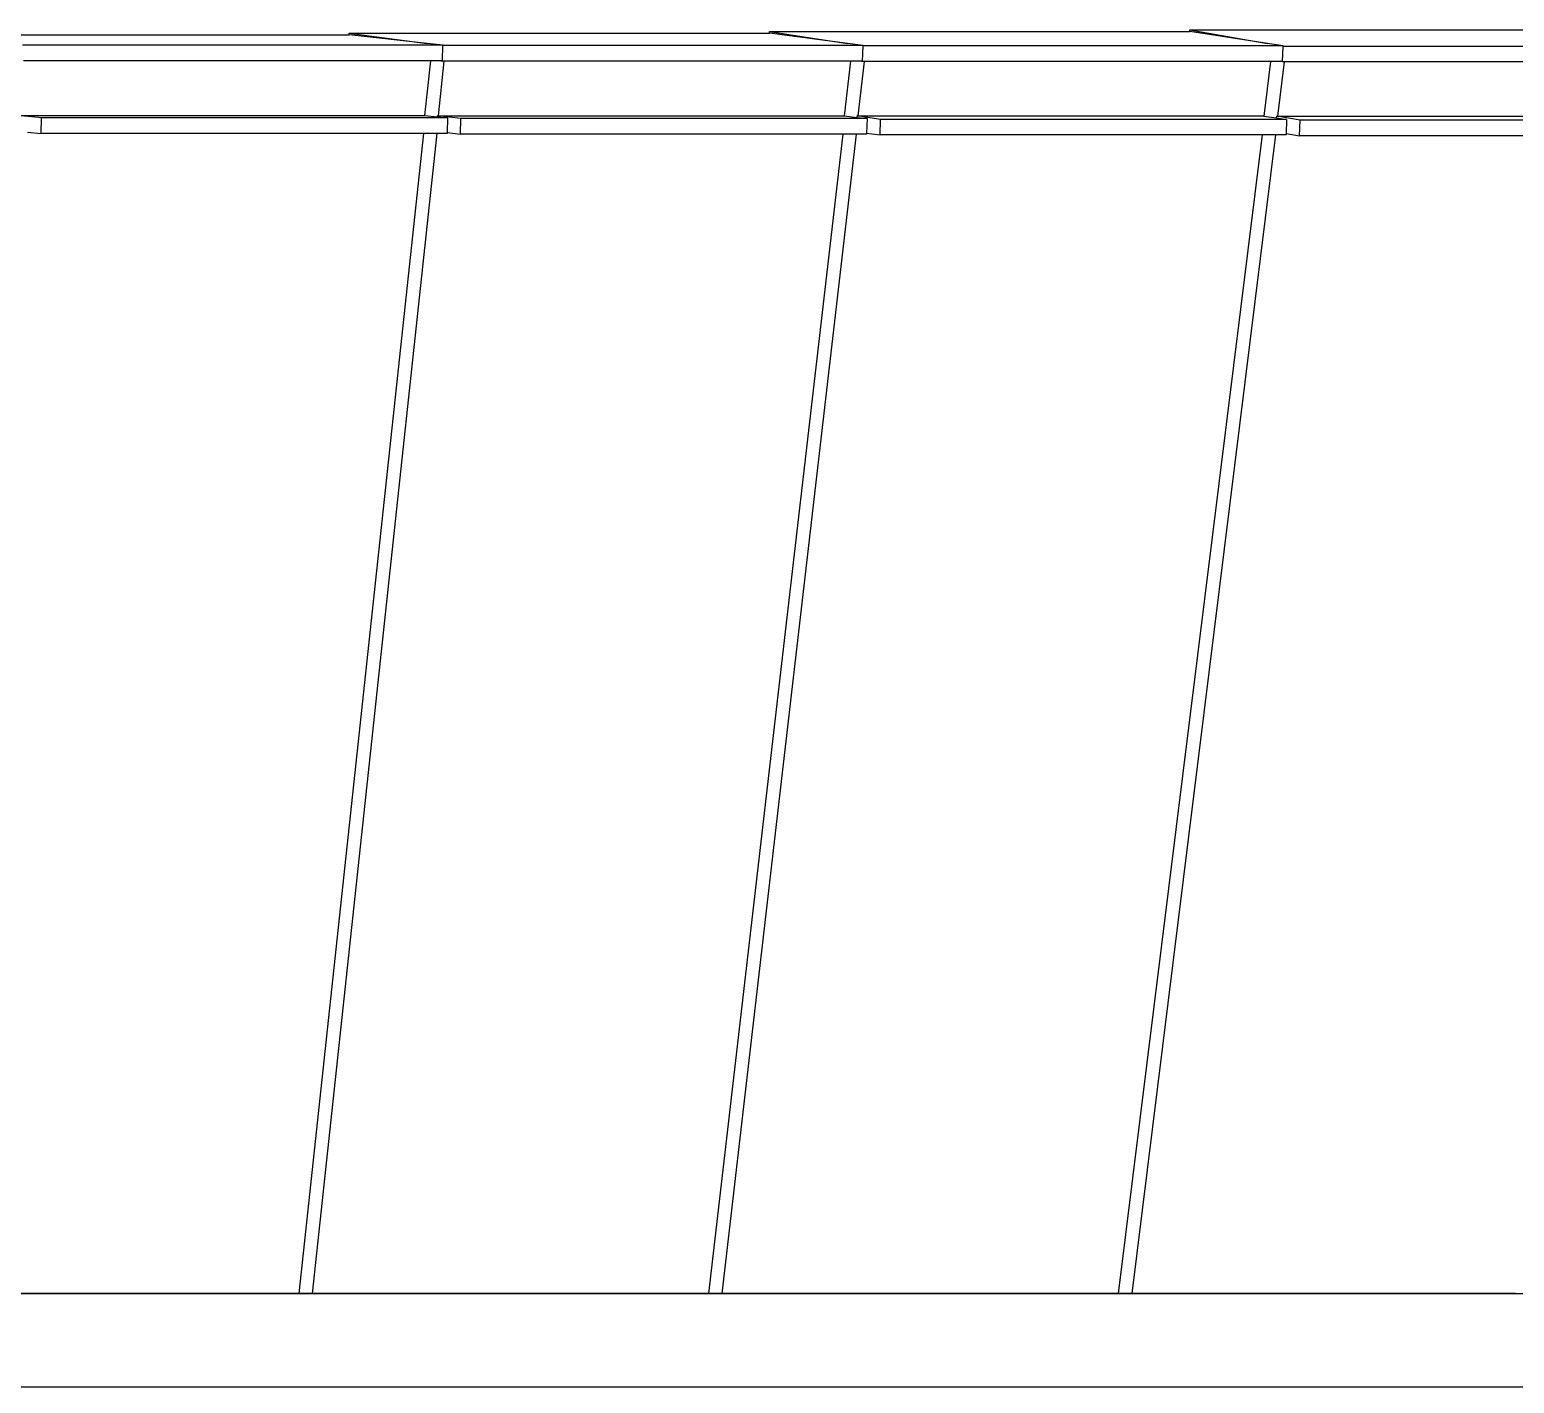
# Model space of a CAD drawing. Header units: millimetres. Extents: x 90964 to 877642, y 656808 to 1438307.
# Drawn here: x 853941 to 858692, y 1265739 to 1270071 of the extents above; entities that cross this region are included whole.
import ezdxf

# ---------------------------------------------------------------- set-up
doc = ezdxf.new("R2010")
doc.units = ezdxf.units.MM
doc.header["$LTSCALE"] = 300
doc.layers.add('ProfileEdges', color=7, linetype='Continuous')
doc.layers.add('SectionCutEdges', color=7, linetype='Continuous')

msp = doc.modelspace()

# ---------------------------------------------------------------- linework, layer by layer
at = {"color": 251}
for p, q in [((853618.8, 1270054), (854963.4, 1270054)), ((854963.4, 1270054), (854963.6, 1270059.6)), ((855213.2, 1270026.5), (854963.4, 1270054)), ((854963.6, 1270059.6), (856308.3, 1270059.6)), ((854963.6, 1270059.6), (855213.2, 1270026.5)), ((856308.3, 1270059.6), (856308.5, 1270065.3)), ((856557.9, 1270026.5), (856308.3, 1270059.6)), ((856308.5, 1270065.3), (857653.2, 1270065.3)), ((856308.5, 1270065.3), (856557.9, 1270026.5)), ((857653.2, 1270065.3), (857653.5, 1270071)), ((857902.5, 1270026.5), (857653.2, 1270065.3)), ((857653.5, 1270071), (858998.1, 1270071)), ((857653.5, 1270071), (857902.5, 1270026.5)), ((855263.1, 1270021), (853918.4, 1270021)), ((855263.1, 1270021), (855213.2, 1270026.5)), ((855261.7, 1269971.1), (855263.1, 1270019.9)), ((855263.1, 1270019.9), (855263.1, 1270021)), ((856607.8, 1270019.9), (855263.1, 1270019.9)), ((856607.8, 1270019.9), (856557.9, 1270026.5)), ((856606.1, 1269970), (856607.7, 1270018.8)), ((856607.7, 1270018.8), (856607.8, 1270019.9)), ((857952.4, 1270018.8), (856607.7, 1270018.8)), ((857952.4, 1270018.8), (857902.5, 1270026.5)), ((857950.5, 1269968.9), (857952.4, 1270017.6)), ((857952.4, 1270017.6), (857952.4, 1270018.8)), ((859297.1, 1270017.6), (857952.4, 1270017.6)), ((855172.9, 1269971.1), (853920.9, 1269971.1)), ((855223.5, 1269971.1), (855172.9, 1269971.1)), ((855223.5, 1269971.1), (855204.8, 1269796.4)), ((855253.1, 1269971.1), (855223.5, 1269971.1)), ((855266.8, 1269970), (855248.1, 1269795.7)), ((855261.4, 1269970), (855253.1, 1269971.1)), ((855256.6, 1269971.1), (855253.1, 1269971.1)), ((855256.6, 1269971.1), (855261.4, 1269970.6)), ((855258.1, 1269971.1), (855256.6, 1269971.1)), ((855261.4, 1269970.7), (855258.1, 1269971.1)), ((855261.4, 1269971.1), (855258.1, 1269971.1)), ((855261.4, 1269971.1), (855261.4, 1269970.7)), ((855261.7, 1269971.1), (855261.4, 1269971.1)), ((855261.4, 1269970.7), (855261.4, 1269970.6)), ((855261.4, 1269970.6), (855261.4, 1269970)), ((855266.8, 1269970), (855261.4, 1269970)), ((856516.9, 1269970), (855266.8, 1269970)), ((856567.8, 1269970), (856516.9, 1269970)), ((856567.8, 1269970), (856547.5, 1269795.4)), ((856598.8, 1269970), (856567.8, 1269970)), ((856611.1, 1269968.9), (856590.9, 1269794.8)), ((856605.8, 1269968.9), (856598.8, 1269970)), ((856603.3, 1269970), (856598.8, 1269970)), ((856603.3, 1269970), (856605.8, 1269969.7)), ((856605.3, 1269970), (856603.3, 1269970)), ((856605.8, 1269969.9), (856605.3, 1269970)), ((856605.8, 1269970), (856605.3, 1269970)), ((856605.8, 1269970), (856605.8, 1269969.9)), ((856606.1, 1269970), (856605.8, 1269970)), ((856605.8, 1269969.9), (856605.8, 1269969.7)), ((856605.8, 1269969.7), (856605.8, 1269968.9)), ((856611.1, 1269968.9), (856605.8, 1269968.9)), ((857861, 1269968.9), (856611.1, 1269968.9)), ((857911.9, 1269968.9), (857861, 1269968.9)), ((857911.9, 1269968.9), (857890.3, 1269794.5)), ((857944.1, 1269968.9), (857911.9, 1269968.9)), ((857955.3, 1269967.8), (857933.7, 1269793.9)), ((857950.1, 1269967.8), (857944.1, 1269968.9)), ((857949.9, 1269968.9), (857944.1, 1269968.9)), ((857949.9, 1269968.9), (857950.2, 1269968.9)), ((857950.2, 1269968.9), (857949.9, 1269968.9)), ((857950.2, 1269968.9), (857950.1, 1269967.8)), ((857955.3, 1269967.8), (857950.1, 1269967.8)), ((857950.2, 1269968.9), (857950.2, 1269968.9)), ((857950.5, 1269968.9), (857950.2, 1269968.9)), ((859205, 1269967.8), (857955.3, 1269967.8)), ((853978.6, 1269789.1), (853903.4, 1269796.6)), ((853905.3, 1269796.6), (855154.6, 1269796.6)), ((853977.3, 1269739.2), (853978.6, 1269789.1)), ((855277.9, 1269789.1), (853978.6, 1269789.1)), ((855154.6, 1269796.6), (855202.7, 1269796.6)), ((855202.7, 1269796.6), (855204.8, 1269796.4)), ((855204.8, 1269796.4), (855246, 1269792.3)), ((855246, 1269792.3), (855246.1, 1269795.7)), ((855246, 1269792.3), (855277.9, 1269789.1)), ((855321.2, 1269786.6), (855246.1, 1269795.7)), ((855246.1, 1269795.7), (855248.1, 1269795.7)), ((855248.1, 1269795.7), (856497.2, 1269795.7)), ((855277.9, 1269789.1), (855276.7, 1269741.9)), ((855319.7, 1269736.7), (855321.2, 1269786.6)), ((856620.6, 1269786.6), (855321.2, 1269786.6)), ((856497.2, 1269795.7), (856545.5, 1269795.7)), ((856545.5, 1269795.7), (856547.5, 1269795.4)), ((856547.5, 1269795.4), (856588.7, 1269790.4)), ((856588.7, 1269790.4), (856588.8, 1269794.8)), ((856588.7, 1269790.4), (856620.6, 1269786.6)), ((856663.9, 1269784), (856588.8, 1269794.8)), ((856588.8, 1269794.8), (856590.9, 1269794.8)), ((856590.9, 1269794.8), (857839.9, 1269794.8)), ((856620.6, 1269786.6), (856619.2, 1269740.3)), ((856662.1, 1269734.1), (856663.9, 1269784)), ((857963.2, 1269784), (856663.9, 1269784)), ((857839.9, 1269794.8), (857888.2, 1269794.8)), ((857888.2, 1269794.8), (857890.3, 1269794.5)), ((857890.3, 1269794.5), (857931.3, 1269788.6)), ((857931.3, 1269788.6), (857931.5, 1269793.9)), ((857931.3, 1269788.6), (857963.2, 1269784)), ((858006.5, 1269781.4), (857931.5, 1269793.9)), ((857931.5, 1269793.9), (857933.7, 1269793.9)), ((857933.7, 1269793.9), (859182.5, 1269793.9)), ((857963.2, 1269784), (857961.6, 1269738.7)), ((858004.4, 1269731.6), (858006.5, 1269781.4)), ((859305.9, 1269781.4), (858006.5, 1269781.4)), ((853934.3, 1269743.4), (853977.3, 1269739.2)), ((855141.7, 1269739.2), (853977.3, 1269739.2)), ((855200.9, 1269739.2), (854802, 1266026.5)), ((855243.6, 1269739.2), (854844.6, 1266026.5)), ((855200.9, 1269739.2), (855141.7, 1269739.2)), ((855243.6, 1269739.2), (855200.9, 1269739.2)), ((855276.7, 1269739.2), (855243.6, 1269739.2)), ((855276.7, 1269741.9), (855319.7, 1269736.7)), ((855276.7, 1269741.9), (855276.7, 1269739.2)), ((856483.7, 1269736.7), (855319.7, 1269736.7)), ((856543, 1269736.7), (856113.3, 1266026.5)), ((856585.7, 1269736.7), (856156, 1266026.5)), ((856543, 1269736.7), (856483.7, 1269736.7)), ((856585.7, 1269736.7), (856543, 1269736.7)), ((856619.1, 1269736.7), (856585.7, 1269736.7)), ((856619.2, 1269740.3), (856619.1, 1269736.7)), ((856619.2, 1269740.3), (856662.1, 1269734.1)), ((857825.6, 1269734.1), (856662.1, 1269734.1)), ((857885.1, 1269734.1), (857424.7, 1266026.5)), ((857927.8, 1269734.1), (857467.4, 1266026.5)), ((857885.1, 1269734.1), (857825.6, 1269734.1)), ((857927.8, 1269734.1), (857885.1, 1269734.1)), ((857961.4, 1269734.1), (857927.8, 1269734.1)), ((857961.6, 1269738.7), (857961.4, 1269734.1)), ((857961.6, 1269738.7), (858004.4, 1269731.6)), ((859167.5, 1269731.6), (858004.4, 1269731.6))]:
    msp.add_line(p, q, dxfattribs=at)
at = {"layer": 'ProfileEdges'}
msp.add_lwpolyline([(841771.7, 1266026.5), (863128.1, 1266026.5), (863128.1, 1265726.5), (841771.7, 1265726.5)], close=True, dxfattribs=at)
at = {"layer": 'SectionCutEdges', "color": 251}
for p, q in [((854754.1, 1266026.5), (853533.3, 1266026.5)), ((854762, 1266026.5), (854754.1, 1266026.5)), ((854802, 1266026.5), (854762, 1266026.5)), ((854844.6, 1266026.5), (854802, 1266026.5)), ((856065.4, 1266026.5), (854844.6, 1266026.5)), ((856073.3, 1266026.5), (856065.4, 1266026.5)), ((856113.3, 1266026.5), (856073.3, 1266026.5)), ((856156, 1266026.5), (856113.3, 1266026.5)), ((857376.6, 1266026.5), (856156, 1266026.5)), ((857384.5, 1266026.5), (857376.6, 1266026.5)), ((857424.7, 1266026.5), (857384.5, 1266026.5)), ((857467.4, 1266026.5), (857424.7, 1266026.5)), ((858687.8, 1266026.5), (857467.4, 1266026.5)), ((858695.8, 1266026.5), (858687.8, 1266026.5))]:
    msp.add_line(p, q, dxfattribs=at)

doc.saveas('drawing.dxf')
